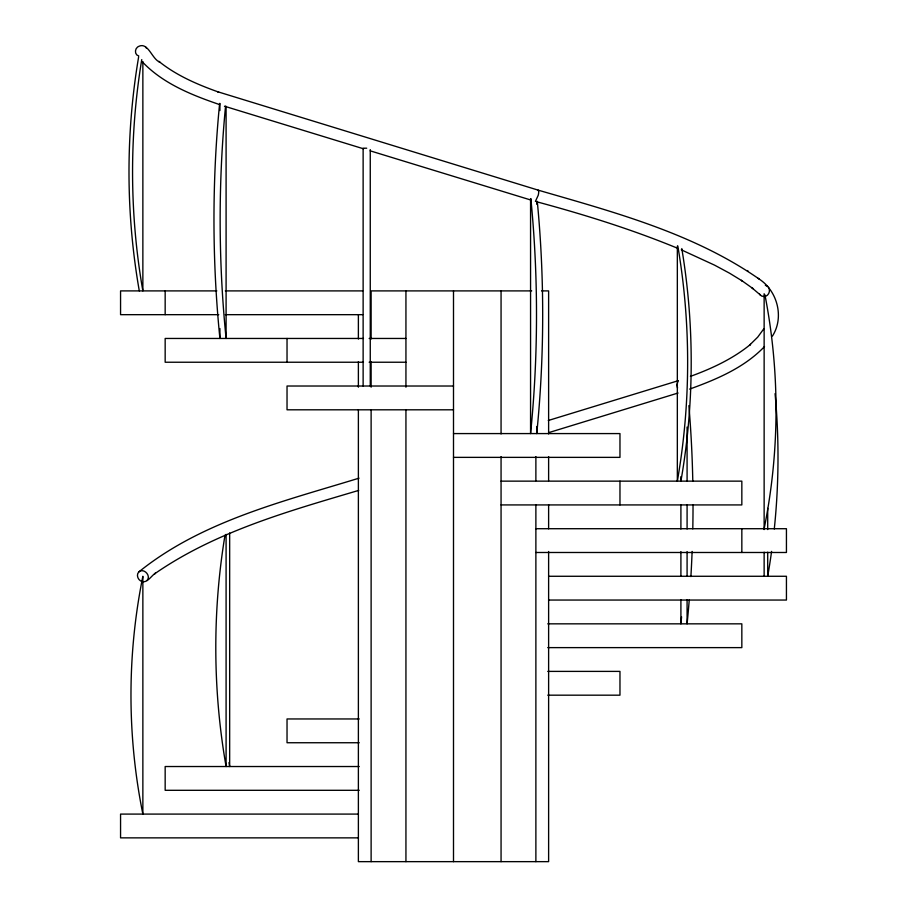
<?xml version="1.0" encoding="UTF-8"?>
<svg xmlns="http://www.w3.org/2000/svg" width="907" height="907" viewBox="0 0 907 907"><rect width="100%" height="100%" fill="white"/><g stroke="black" fill="none" stroke-linecap="round" stroke-linejoin="round"><path stroke-width="1.36" d="M772.424 336.089C784.442 317.393 777.446 290.932 759.148 279.039C693.447 233.258 614.368 212.249 538.395 190.209L217.759 91.766L218.723 92.117C197.579 84.578 176.48 75.564 158.861 61.37L159.847 62.175C151.628 59.068 147.92 40.452 137.626 46.994C134.508 49.25 134.61 55.032 138.782 55.996M677.96 381.269L676.917 384.999L677.54 387.981M359.002 478.17C283.154 501.48 201.581 521.151 138.703 572.022C136.243 574.698 137.66 579.097 140.528 580.865C146.719 584.63 151.072 575.73 155.505 573.145L154.473 573.927C215.412 531.604 288.347 511.242 358.696 490.404M147.013 580.514C151.48 575.696 143.589 567.453 138.703 572.022M763.728 328.924L757.708 337.143L749.499 345.193L750.543 344.377C732.833 358.855 711.802 368.593 690.431 376.382M764.51 346.553C744.364 367.652 716.621 379.364 689.649 389.092M537.624 190.481L538.395 190.209L538.724 191.434A6.406 1.519 -73.8 0 1 538.236 195.243L535.413 201.388M765.689 296.272C769 295.013 770.485 290.671 768.671 287.644M548.293 420.497L678.357 380.668M548.588 432.673L678.073 393.014M366.7 148.204L363.129 148.204L363.129 386.019M216.818 290.898L120.563 290.898L120.563 314.672L218.768 314.672M225.31 290.898L362.653 290.898M531.706 290.898L371.122 290.898L371.122 339.048M541.547 290.898L548.622 290.898L548.622 433.931M225.31 314.672L362.653 314.672M363.469 338.458L165.165 338.458L165.165 362.233L363.469 362.233M369.138 338.458L405.939 338.458M369.138 362.233L405.939 362.233M453.5 386.019L287.031 386.019L287.031 409.805L453.5 409.805M453.5 433.58L619.969 433.58L619.969 457.366L453.5 457.366M501.061 481.141L741.835 481.141L741.835 504.927L501.061 504.927M535.878 528.713L786.437 528.713L786.437 552.488L535.878 552.488M548.576 576.274L786.437 576.274L786.437 600.049L548.576 600.049M547.771 623.835L741.835 623.835L741.835 647.621L547.771 647.621M547.771 671.395L619.969 671.395L619.969 695.181L547.771 695.181M359.229 718.956L287.031 718.956L287.031 742.742L359.229 742.742M359.229 766.528L165.165 766.528L165.165 790.303L359.229 790.303M358.424 814.089L120.563 814.089L120.563 837.864L358.424 837.864M764.306 296.589L761.619 296.056L752.073 287.938L753.173 288.721L741.37 280.32L742.436 281.068L729.523 273.177L714.535 265.127L681.282 249.822M536.422 201.694C584.244 214.574 631.669 229.324 677.484 248.212M224.471 106.21L363.548 148.805M370.192 150.834L531.173 200.13M219.415 104.532C191.479 94.963 162.557 83.421 141.946 61.438M765.349 285.274L767.787 286.544M747.209 270.535L748.275 271.284M758.048 278.256L759.148 279.039M759.601 294.14L760.485 295.251M145.494 46.869L146.22 47.98M767.707 508.328L767.707 529.563M767.707 552.204L767.707 576.274A600.479 520.028 90 0 0 771.585 551.411M764.136 293.721L764.136 529.563M764.136 552.204L764.136 576.274M741.835 528.713L741.835 552.488M687.087 427.072L687.087 480.857M687.087 504.927L687.087 528.996M687.087 551.637L687.087 575.707M687.087 599.765L687.087 623.835A600.479 300.24 90 0 0 689.241 600.003M680.908 476.617L680.908 481.141A600.479 520.028 90 0 0 681.792 248.552M680.908 504.927L680.908 528.996M680.908 551.637L680.908 575.707M680.908 599.765L680.908 623.835A600.479 300.24 -90 0 0 681.588 616.839M677.336 246.16L677.336 481.141A600.479 520.028 -90 0 0 677.79 245.944M619.969 481.141L619.969 504.927M548.622 456.595L548.622 480.676M548.622 504.745L548.622 528.826M548.622 551.49L548.622 861.65L358.378 861.65L358.378 409.862M536.74 201.433L536.74 204.256M536.74 426.505L536.74 433.58A600.479 300.24 -90 0 0 537.284 201.365M535.878 456.595L535.878 480.676M535.878 504.745L535.878 861.65M530.561 198.599L530.561 433.58A600.479 300.24 -90 0 0 530.833 198.565M501.061 290.898L501.061 433.931M501.061 456.595L501.061 861.65M453.5 290.898L453.5 861.65M405.939 290.898L405.939 387.198M405.939 409.862L405.939 861.65M371.122 361.712L371.122 387.198M371.122 409.862L371.122 861.65M370.26 149.61L370.26 386.019M358.378 314.967L358.378 339.048M358.378 361.712L358.378 387.198M287.031 338.458L287.031 362.233M229.664 532.953L229.664 766.528A600.479 520.028 90 0 1 228.995 762.606M226.092 106.3L226.092 338.458A600.479 300.24 90 0 1 225.548 106.232M226.092 534.37L226.092 766.528A600.479 520.028 -90 0 1 224.993 535.232M219.913 103.477L219.913 110.552M219.913 328.549L219.913 338.458A600.479 300.24 -90 0 1 219.641 103.432M165.165 290.898L165.165 314.672M142.864 61.574L142.864 290.898A600.479 520.028 -90 0 1 141.753 59.601M764.918 294.809A600.479 600.479 0 0 1 764.136 528.713M139.293 290.898A600.479 520.028 -90 0 1 138.624 56.994M775.066 393.649A600.479 520.028 90 0 1 774.283 529.008M688.889 405.633A600.479 300.24 90 0 1 692.789 480.993M693.027 504.927A600.479 300.24 90 0 1 692.789 528.86M692.12 551.433A600.479 300.24 90 0 1 690.885 576.58M142.864 814.089L142.864 576.274A600.479 600.479 0 0 0 142.864 814.089"/></g></svg>
